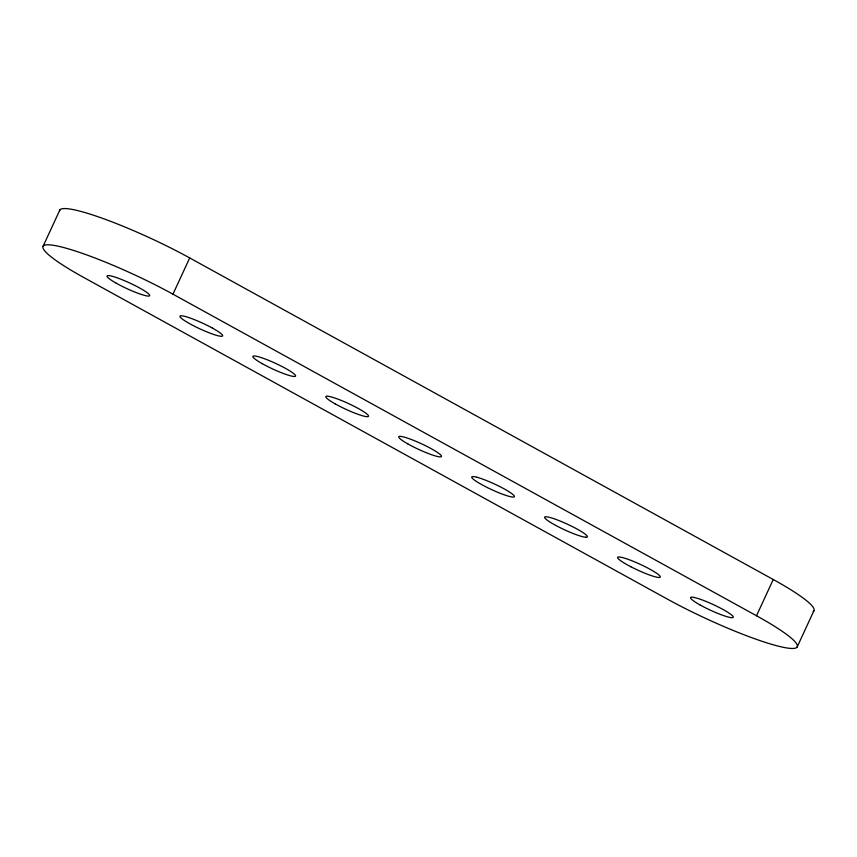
<?xml version="1.0" encoding="UTF-8"?>
<svg xmlns="http://www.w3.org/2000/svg" width="857" height="857" viewBox="0 0 857 857"><rect width="100%" height="100%" fill="white"/><g stroke="black" fill="none" stroke-linecap="round" stroke-linejoin="round"><path stroke-width="1.29" d="M43.107 246.227L59.851 209.986M172.953 294.176A94.002 12.598 24.8 0 0 55.405 245.638A94.002 12.598 24.8 0 0 83.75 277.486L667.303 599.064A94.002 12.598 24.8 0 0 784.851 647.613A94.002 12.598 24.8 0 0 756.506 615.755L172.953 294.176L189.697 257.936A94.002 12.598 24.8 0 0 103.247 218.599A94.002 12.598 24.8 0 0 59.594 210.951M756.506 615.755L773.25 579.514L189.697 257.936M797.149 647.014L813.893 610.773M773.25 579.514A94.002 12.598 24.8 0 1 813.111 611.502M585.77 537.264L584.249 537.071A23.503 3.149 24.8 0 1 564.356 529.722L561.046 528.137A23.503 3.149 24.8 0 1 547.784 516.964L549.744 517.414A23.503 3.149 24.8 0 1 564.313 522.802L567.677 524.313A23.503 3.149 24.8 0 1 585.77 537.264M476.803 477.22L474.832 476.771A23.503 3.149 24.8 0 0 484.912 486.326L488.104 487.944A23.503 3.149 24.8 0 0 512.122 496.996A23.503 3.149 24.8 0 0 506.937 490.45L504.216 488.908A23.503 3.149 24.8 0 0 476.803 477.22M212.44 328.113L209.451 326.517A23.503 3.149 24.8 0 0 183.055 315.976A23.503 3.149 24.8 0 0 187.426 322.393L190.147 323.946A23.503 3.149 24.8 0 0 219.531 336.083A23.503 3.149 24.8 0 0 212.44 328.113M630.806 566.723L627.806 565.127A23.503 3.149 24.8 0 1 620.725 557.168A23.503 3.149 24.8 0 1 650.109 569.305L652.83 570.848A23.503 3.149 24.8 0 1 657.201 577.264A23.503 3.149 24.8 0 1 630.806 566.723M262.146 363.614A23.503 3.149 24.8 0 0 295.547 376.127A23.503 3.149 24.8 0 0 265.017 358.933A23.503 3.149 24.8 0 0 262.146 363.614M408.039 444.012A23.503 3.149 24.8 0 0 441.441 456.524A23.503 3.149 24.8 0 0 410.91 439.33A23.503 3.149 24.8 0 0 408.039 444.012M335.098 403.818A23.503 3.149 24.8 0 0 368.489 416.32A23.503 3.149 24.8 0 0 337.958 399.137A23.503 3.149 24.8 0 0 335.098 403.818M699.815 604.806A23.503 3.149 24.8 0 0 733.217 617.308A23.503 3.149 24.8 0 0 702.686 600.125A23.503 3.149 24.8 0 0 699.815 604.806M116.263 283.217A23.503 3.149 24.8 0 0 149.664 295.729A23.503 3.149 24.8 0 0 119.123 278.536A23.503 3.149 24.8 0 0 116.263 283.217"/></g></svg>
